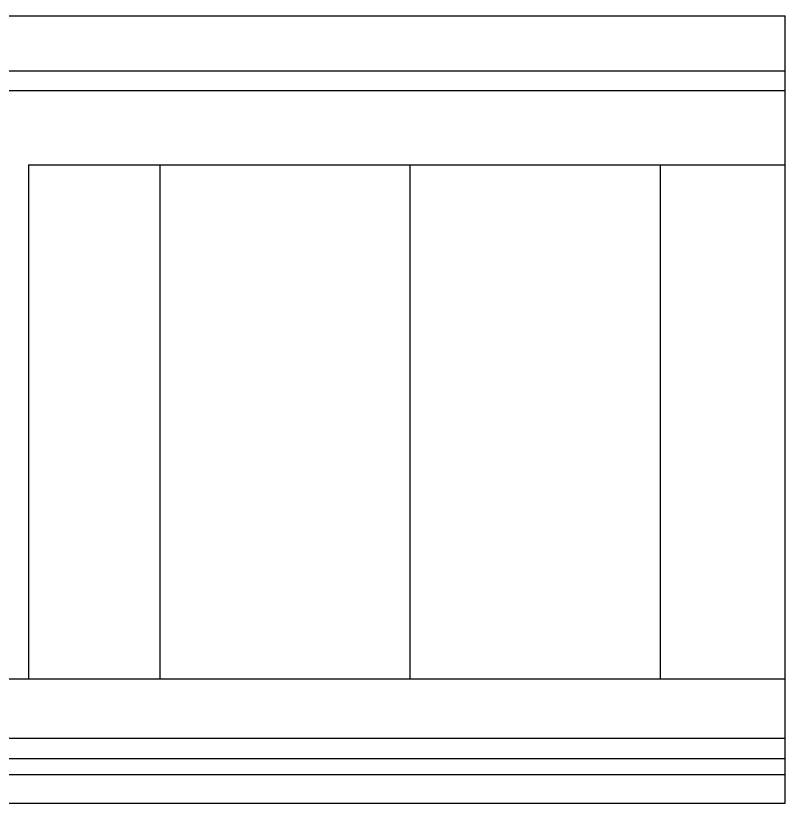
# Model space of a CAD drawing. Header units: millimetres. Extents: x 119.1 to 211.3, y 226 to 289.5.
# Drawn here: x 152.19 to 159.49, y 258.12 to 265.59 of the extents above; entities that cross this region are included whole.
import ezdxf

# ---------------------------------------------------------------- set-up
doc = ezdxf.new("R2010")
doc.units = ezdxf.units.MM

msp = doc.modelspace()

# ---------------------------------------------------------------- linework, layer by layer
at = {"color": 0}
for p, q in [((128.6257, 265.594), (159.4946, 265.594)), ((128.6257, 265.0709), (159.4946, 265.0709)), ((128.6257, 264.8848), (159.4946, 264.8848)), ((152.3102, 264.1792), (159.4946, 264.1792)), ((152.3102, 264.1792), (152.3102, 259.3017)), ((153.5555, 264.1792), (153.5555, 259.3017)), ((155.9311, 264.1792), (155.9311, 259.3017)), ((158.3068, 264.1792), (158.3068, 259.3017)), ((128.6257, 259.3017), (159.4946, 259.3017)), ((128.6257, 258.7387), (159.4946, 258.7387)), ((128.6257, 258.5455), (159.4946, 258.5455)), ((128.6257, 258.3923), (159.4946, 258.3923)), ((128.6257, 258.1201), (159.4946, 258.1201))]:
    msp.add_line(p, q, dxfattribs=at)
msp.add_lwpolyline([(159.4946, 258.1201), (159.4946, 265.594)], dxfattribs=at)

doc.saveas('drawing.dxf')
